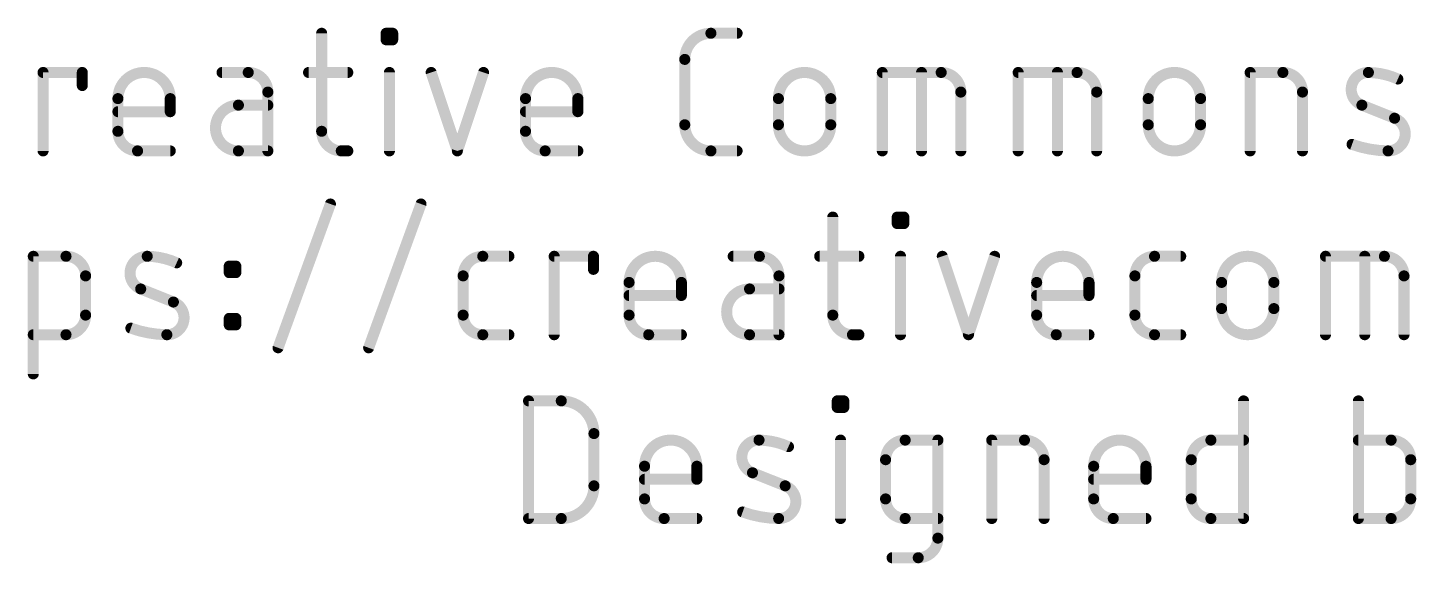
# Model space of a CAD drawing. Extents: x -25.4 to 61.2, y -12 to 25.5.
# Drawn here: x -0.49 to 18.68, y -11.97 to -4.57 of the extents above; entities that cross this region are included whole.
import ezdxf

# ---------------------------------------------------------------- set-up
doc = ezdxf.new("R2010")
doc.units = 0
doc.layers.add('51', color=53, linetype='CONTINUOUS')

msp = doc.modelspace()

# ---------------------------------------------------------------- linework, layer by layer
at = {"layer": '51', "const_width": 0.1524}
for points in [[(3.5697, -4.6482), (3.5697, -6.0029)], [(4.4601, -4.7385), (4.4601, -4.6482)], [(4.4601, -4.6482), (4.5504, -4.6482)], [(4.5504, -4.6482), (4.5504, -4.7385)], [(8.9441, -4.6482), (9.3053, -4.6482)], [(4.5504, -4.7385), (4.4601, -4.7385)], [(8.5828, -5.9126), (8.5828, -5.0094)], [(-0.2763, -6.2738), (-0.2763, -5.1901)], [(-0.2763, -5.1901), (0.2655, -5.1901)], [(0.2655, -5.1901), (0.2655, -5.3707)], [(2.5562, -5.1901), (2.195, -5.1901)], [(3.3891, -5.1901), (3.9309, -5.1901)], [(4.5053, -6.2738), (4.5053, -5.1901)], [(5.0819, -5.1901), (5.4431, -6.2738)], [(5.4431, -6.2738), (5.8044, -5.1901)], [(11.3101, -6.2738), (11.3101, -5.1901)], [(11.3101, -5.1901), (12.1229, -5.1901)], [(11.8519, -6.2738), (11.8519, -5.1901)], [(13.1858, -6.2738), (13.1858, -5.1901)], [(13.1858, -5.1901), (13.9986, -5.1901)], [(13.7277, -6.2738), (13.7277, -5.1901)], [(16.3885, -6.2738), (16.3885, -5.1901)], [(16.3885, -5.1901), (16.84, -5.1901)], [(0.7573, -6.0029), (0.7573, -5.5513)], [(1.4798, -5.5513), (1.4798, -5.7319)], [(2.8271, -6.2738), (2.8271, -5.461)], [(6.3845, -6.0029), (6.3845, -5.5513)], [(7.107, -5.5513), (7.107, -5.7319)], [(9.8755, -5.9126), (9.8755, -5.5513)], [(10.598, -5.5513), (10.598, -5.9126)], [(12.3938, -5.461), (12.3938, -6.2738)], [(14.2696, -5.461), (14.2696, -6.2738)], [(14.9817, -5.9126), (14.9817, -5.5513)], [(15.7042, -5.5513), (15.7042, -5.9126)], [(17.111, -5.461), (17.111, -6.2738)], [(1.4798, -5.7319), (0.7573, -5.7319)], [(2.8271, -5.6416), (2.4207, -5.6416)], [(7.107, -5.7319), (6.3845, -5.7319)], [(18.3823, -5.8222), (17.9308, -5.6416)], [(1.4798, -6.2738), (1.0282, -6.2738)], [(2.4207, -6.2738), (2.8271, -6.2738)], [(3.8406, -6.2738), (3.9309, -6.2738)], [(7.107, -6.2738), (6.6554, -6.2738)], [(9.3053, -6.2738), (8.9441, -6.2738)], [(2.9681, -8.9944), (3.6906, -7.0076)], [(4.2186, -8.9944), (4.9411, -7.0076)], [(10.6262, -7.1882), (10.6262, -8.5429)], [(11.5166, -7.2785), (11.5166, -7.1882)], [(11.5166, -7.1882), (11.6069, -7.1882)], [(11.6069, -7.2785), (11.5166, -7.2785)], [(11.6069, -7.1882), (11.6069, -7.2785)], [(-0.4113, -9.3557), (-0.4113, -7.7301)], [(-0.4113, -7.7301), (0.0402, -7.7301)], [(5.7939, -7.7301), (6.1551, -7.7301)], [(6.7802, -8.8138), (6.7802, -7.7301)], [(6.7802, -7.7301), (7.3221, -7.7301)], [(7.3221, -7.7301), (7.3221, -7.9107)], [(9.6127, -7.7301), (9.2515, -7.7301)], [(10.4456, -7.7301), (10.9874, -7.7301)], [(11.5618, -8.8138), (11.5618, -7.7301)], [(12.1384, -7.7301), (12.4997, -8.8138)], [(12.4997, -8.8138), (12.8609, -7.7301)], [(15.0684, -7.7301), (15.4297, -7.7301)], [(17.4287, -8.8138), (17.4287, -7.7301)], [(17.4287, -7.7301), (18.2415, -7.7301)], [(17.9706, -8.8138), (17.9706, -7.7301)], [(2.2942, -7.9558), (2.2942, -7.8655)], [(2.2942, -7.8655), (2.3845, -7.8655)], [(2.3845, -7.8655), (2.3845, -7.9558)], [(0.3112, -8.001), (0.3112, -8.5429)], [(2.3845, -7.9558), (2.2942, -7.9558)], [(5.523, -8.5429), (5.523, -8.001)], [(7.8138, -8.5429), (7.8138, -8.0913)], [(8.5363, -8.0913), (8.5363, -8.2719)], [(9.8837, -8.8138), (9.8837, -8.001)], [(13.441, -8.5429), (13.441, -8.0913)], [(14.1635, -8.0913), (14.1635, -8.2719)], [(14.7975, -8.5429), (14.7975, -8.001)], [(15.9941, -8.4526), (15.9941, -8.0913)], [(16.7166, -8.0913), (16.7166, -8.4526)], [(18.5125, -8.001), (18.5125, -8.8138)], [(1.5231, -8.3622), (1.0715, -8.1816)], [(8.5363, -8.2719), (7.8138, -8.2719)], [(9.8837, -8.1816), (9.4772, -8.1816)], [(14.1635, -8.2719), (13.441, -8.2719)], [(2.2942, -8.6783), (2.2942, -8.588)], [(2.2942, -8.588), (2.3845, -8.588)], [(2.3845, -8.6783), (2.2942, -8.6783)], [(2.3845, -8.588), (2.3845, -8.6783)], [(0.0402, -8.8138), (-0.4113, -8.8138)], [(6.1551, -8.8138), (5.7939, -8.8138)], [(8.5363, -8.8138), (8.0847, -8.8138)], [(9.4772, -8.8138), (9.8837, -8.8138)], [(10.8971, -8.8138), (10.9874, -8.8138)], [(14.1635, -8.8138), (13.7119, -8.8138)], [(15.4297, -8.8138), (15.0684, -8.8138)], [(6.4262, -11.3538), (6.4262, -9.7282)], [(6.4262, -9.7282), (6.8778, -9.7282)], [(10.6883, -9.8185), (10.6883, -9.7282)], [(10.6883, -9.7282), (10.7786, -9.7282)], [(10.7786, -9.8185), (10.6883, -9.8185)], [(10.7786, -9.7282), (10.7786, -9.8185)], [(16.2978, -9.7282), (16.2978, -11.3538)], [(17.8825, -9.7282), (17.8825, -11.3538)], [(7.3293, -10.1798), (7.3293, -10.9022)], [(10.7335, -11.3538), (10.7335, -10.2701)], [(11.6258, -10.2701), (12.0774, -10.2701)], [(12.0774, -10.2701), (12.0774, -11.6247)], [(12.8211, -11.3538), (12.8211, -10.2701)], [(12.8211, -10.2701), (13.2727, -10.2701)], [(15.8462, -10.2701), (16.2978, -10.2701)], [(18.3341, -10.2701), (17.8825, -10.2701)], [(11.3549, -11.0829), (11.3549, -10.541)], [(13.5436, -10.541), (13.5436, -11.3538)], [(15.5753, -11.0829), (15.5753, -10.541)], [(18.605, -11.0829), (18.605, -10.541)], [(8.0275, -11.0829), (8.0275, -10.6313)], [(8.75, -10.6313), (8.75, -10.8119)], [(9.9693, -10.9022), (9.5177, -10.7216)], [(14.2279, -11.0829), (14.2279, -10.6313)], [(14.9504, -10.6313), (14.9504, -10.8119)], [(8.75, -10.8119), (8.0275, -10.8119)], [(14.9504, -10.8119), (14.2279, -10.8119)], [(6.8778, -11.3538), (6.4262, -11.3538)], [(8.75, -11.3538), (8.2985, -11.3538)], [(12.0774, -11.3538), (11.6258, -11.3538)], [(14.9504, -11.3538), (14.4988, -11.3538)], [(16.2978, -11.3538), (15.8462, -11.3538)], [(17.8825, -11.3538), (18.3341, -11.3538)], [(11.8064, -11.8957), (11.4452, -11.8957)]]:
    msp.add_lwpolyline(points, dxfattribs=at)
at = {"layer": '51'}
for points, const_width in [([(3.6078, -4.6482, 1), (3.5316, -4.6482)], 0.0762), ([(4.4982, -4.6482, 1), (4.422, -4.6482)], 0.0762), ([(4.4601, -4.6101, 1), (4.4601, -4.6863)], 0.0762), ([(4.5885, -4.6482, 1), (4.5123, -4.6482)], 0.0762), ([(4.5504, -4.6863, 1), (4.5504, -4.6101)], 0.0762), ([(8.9441, -4.6482, 0.4142), (8.5828, -5.0094)], 0.1524), ([(8.9441, -4.6101, 1), (8.9441, -4.6863)], 0.0762), ([(8.9441, -4.6863, 1), (8.9441, -4.6101)], 0.0762), ([(9.3053, -4.6863, 1), (9.3053, -4.6101)], 0.0762), ([(4.4601, -4.7004, 1), (4.4601, -4.7766)], 0.0762), ([(4.422, -4.7385, 1), (4.4982, -4.7385)], 0.0762), ([(4.5123, -4.7385, 1), (4.5885, -4.7385)], 0.0762), ([(4.5504, -4.7766, 1), (4.5504, -4.7004)], 0.0762), ([(8.6209, -5.0094, 1), (8.5447, -5.0094)], 0.0762), ([(8.5447, -5.0094, 1), (8.6209, -5.0094)], 0.0762), ([(-0.2382, -5.1901, 1), (-0.3144, -5.1901)], 0.0762), ([(-0.2763, -5.152, 1), (-0.2763, -5.2282)], 0.0762), ([(0.3036, -5.1901, 1), (0.2274, -5.1901)], 0.0762), ([(0.2655, -5.2282, 1), (0.2655, -5.152)], 0.0762), ([(1.4798, -5.5513, 1), (0.7573, -5.5513)], 0.1524), ([(2.195, -5.152, 1), (2.195, -5.2282)], 0.0762), ([(2.8271, -5.461, 0.4142), (2.5562, -5.1901)], 0.1524), ([(2.5562, -5.152, 1), (2.5562, -5.2282)], 0.0762), ([(2.5562, -5.2282, 1), (2.5562, -5.152)], 0.0762), ([(3.3891, -5.152, 1), (3.3891, -5.2282)], 0.0762), ([(3.9309, -5.2282, 1), (3.9309, -5.152)], 0.0762), ([(4.5434, -5.1901, 1), (4.4672, -5.1901)], 0.0762), ([(5.118, -5.178, 1), (5.0458, -5.2021)], 0.0762), ([(5.8405, -5.2021, 1), (5.7682, -5.178)], 0.0762), ([(7.107, -5.5513, 1), (6.3845, -5.5513)], 0.1524), ([(10.598, -5.5513, 1), (9.8755, -5.5513)], 0.1524), ([(11.3482, -5.1901, 1), (11.272, -5.1901)], 0.0762), ([(11.3101, -5.152, 1), (11.3101, -5.2282)], 0.0762), ([(11.89, -5.1901, 1), (11.8138, -5.1901)], 0.0762), ([(12.3938, -5.461, 0.4142), (12.1229, -5.1901)], 0.1524), ([(12.1229, -5.152, 1), (12.1229, -5.2282)], 0.0762), ([(12.1229, -5.2282, 1), (12.1229, -5.152)], 0.0762), ([(13.2239, -5.1901, 1), (13.1477, -5.1901)], 0.0762), ([(13.1858, -5.152, 1), (13.1858, -5.2282)], 0.0762), ([(13.7658, -5.1901, 1), (13.6896, -5.1901)], 0.0762), ([(14.2696, -5.461, 0.4142), (13.9986, -5.1901)], 0.1524), ([(13.9986, -5.152, 1), (13.9986, -5.2282)], 0.0762), ([(13.9986, -5.2282, 1), (13.9986, -5.152)], 0.0762), ([(15.7042, -5.5513, 1), (14.9817, -5.5513)], 0.1524), ([(16.4266, -5.1901, 1), (16.3504, -5.1901)], 0.0762), ([(16.3885, -5.152, 1), (16.3885, -5.2282)], 0.0762), ([(17.111, -5.461, 0.4142), (16.84, -5.1901)], 0.1524), ([(16.84, -5.152, 1), (16.84, -5.2282)], 0.0762), ([(16.84, -5.2282, 1), (16.84, -5.152)], 0.0762), ([(18.0211, -5.1901, 0.8318), (17.9308, -5.6416)], 0.1524), ([(18.0216, -5.152, 1), (18.0205, -5.2282)], 0.0762), ([(18.4275, -5.2804, 0.1026), (18.0211, -5.1901)], 0.1524), ([(18.0205, -5.2282, 1), (18.0216, -5.152)], 0.0762), ([(0.2274, -5.3707, 1), (0.3036, -5.3707)], 0.0762), ([(18.4118, -5.3151, 1), (18.4431, -5.2456)], 0.0762), ([(0.7954, -5.5513, 1), (0.7192, -5.5513)], 0.0762), ([(0.7192, -5.5513, 1), (0.7954, -5.5513)], 0.0762), ([(1.5179, -5.5513, 1), (1.4417, -5.5513)], 0.0762), ([(1.4417, -5.5513, 1), (1.5179, -5.5513)], 0.0762), ([(2.8652, -5.461, 1), (2.789, -5.461)], 0.0762), ([(2.789, -5.461, 1), (2.8652, -5.461)], 0.0762), ([(6.4226, -5.5513, 1), (6.3464, -5.5513)], 0.0762), ([(6.3464, -5.5513, 1), (6.4226, -5.5513)], 0.0762), ([(7.1451, -5.5513, 1), (7.0689, -5.5513)], 0.0762), ([(7.0689, -5.5513, 1), (7.1451, -5.5513)], 0.0762), ([(9.9136, -5.5513, 1), (9.8374, -5.5513)], 0.0762), ([(9.8374, -5.5513, 1), (9.9136, -5.5513)], 0.0762), ([(10.6361, -5.5513, 1), (10.5599, -5.5513)], 0.0762), ([(10.5599, -5.5513, 1), (10.6361, -5.5513)], 0.0762), ([(12.4319, -5.461, 1), (12.3557, -5.461)], 0.0762), ([(12.3557, -5.461, 1), (12.4319, -5.461)], 0.0762), ([(14.3077, -5.461, 1), (14.2315, -5.461)], 0.0762), ([(14.2315, -5.461, 1), (14.3077, -5.461)], 0.0762), ([(15.0198, -5.5513, 1), (14.9436, -5.5513)], 0.0762), ([(14.9436, -5.5513, 1), (15.0198, -5.5513)], 0.0762), ([(15.7423, -5.5513, 1), (15.6661, -5.5513)], 0.0762), ([(15.6661, -5.5513, 1), (15.7423, -5.5513)], 0.0762), ([(17.1491, -5.461, 1), (17.0729, -5.461)], 0.0762), ([(17.0729, -5.461, 1), (17.1491, -5.461)], 0.0762), ([(0.7573, -5.6938, 1), (0.7573, -5.77)], 0.0762), ([(1.4417, -5.7319, 1), (1.5179, -5.7319)], 0.0762), ([(1.4798, -5.77, 1), (1.4798, -5.6938)], 0.0762), ([(2.4207, -5.6416, 1), (2.4207, -6.2738)], 0.1524), ([(2.4207, -5.6035, 1), (2.4207, -5.6797)], 0.0762), ([(2.4207, -5.6797, 1), (2.4207, -5.6035)], 0.0762), ([(2.8271, -5.6797, 1), (2.8271, -5.6035)], 0.0762), ([(6.3845, -5.6938, 1), (6.3845, -5.77)], 0.0762), ([(7.0689, -5.7319, 1), (7.1451, -5.7319)], 0.0762), ([(7.107, -5.77, 1), (7.107, -5.6938)], 0.0762), ([(17.9449, -5.6063, 1), (17.9166, -5.677)], 0.0762), ([(17.9166, -5.677, 1), (17.9449, -5.6062)], 0.0762), ([(18.292, -6.2738, 0.8318), (18.3823, -5.8222)], 0.1524), ([(18.3965, -5.7869, 1), (18.3682, -5.8576)], 0.0762), ([(18.3682, -5.8576, 1), (18.3965, -5.7869)], 0.0762), ([(0.7573, -6.0029, 0.4142), (1.0282, -6.2738)], 0.1524), ([(0.7954, -6.0029, 1), (0.7192, -6.0029)], 0.0762), ([(3.5697, -6.0029, 0.4142), (3.8406, -6.2738)], 0.1524), ([(3.6078, -6.0029, 1), (3.5316, -6.0029)], 0.0762), ([(6.3845, -6.0029, 0.4142), (6.6554, -6.2738)], 0.1524), ([(6.4226, -6.0029, 1), (6.3464, -6.0029)], 0.0762), ([(8.5828, -5.9126, 0.4142), (8.9441, -6.2738)], 0.1524), ([(8.6209, -5.9126, 1), (8.5447, -5.9126)], 0.0762), ([(8.5447, -5.9126, 1), (8.6209, -5.9126)], 0.0762), ([(9.8755, -5.9126, 1), (10.598, -5.9126)], 0.1524), ([(9.9136, -5.9126, 1), (9.8374, -5.9126)], 0.0762), ([(9.8374, -5.9126, 1), (9.9136, -5.9126)], 0.0762), ([(10.6361, -5.9126, 1), (10.5599, -5.9126)], 0.0762), ([(10.5599, -5.9126, 1), (10.6361, -5.9126)], 0.0762), ([(14.9817, -5.9126, 1), (15.7042, -5.9126)], 0.1524), ([(15.0198, -5.9126, 1), (14.9436, -5.9126)], 0.0762), ([(14.9436, -5.9126, 1), (15.0198, -5.9126)], 0.0762), ([(15.7423, -5.9126, 1), (15.6661, -5.9126)], 0.0762), ([(15.6661, -5.9126, 1), (15.7423, -5.9126)], 0.0762), ([(0.7192, -6.0029, 1), (0.7954, -6.0029)], 0.0762), ([(3.5316, -6.0029, 1), (3.6078, -6.0029)], 0.0762), ([(6.3464, -6.0029, 1), (6.4226, -6.0029)], 0.0762), ([(17.8082, -6.1476, 1), (17.7824, -6.2193)], 0.0762), ([(17.7953, -6.1835, 0.083), (18.292, -6.2738)], 0.1524), ([(-0.3144, -6.2738, 1), (-0.2382, -6.2738)], 0.0762), ([(1.0282, -6.2357, 1), (1.0282, -6.3119)], 0.0762), ([(1.0282, -6.3119, 1), (1.0282, -6.2357)], 0.0762), ([(1.4798, -6.3119, 1), (1.4798, -6.2357)], 0.0762), ([(2.4207, -6.2357, 1), (2.4207, -6.3119)], 0.0762), ([(2.4207, -6.3119, 1), (2.4207, -6.2357)], 0.0762), ([(2.789, -6.2738, 1), (2.8652, -6.2738)], 0.0762), ([(2.8271, -6.3119, 1), (2.8271, -6.2357)], 0.0762), ([(3.8406, -6.2357, 1), (3.8406, -6.3119)], 0.0762), ([(3.8406, -6.3119, 1), (3.8406, -6.2357)], 0.0762), ([(3.9309, -6.3119, 1), (3.9309, -6.2357)], 0.0762), ([(4.4672, -6.2738, 1), (4.5434, -6.2738)], 0.0762), ([(5.407, -6.2618, 1), (5.4793, -6.2858)], 0.0762), ([(5.407, -6.2858, 1), (5.4793, -6.2618)], 0.0762), ([(6.6554, -6.2357, 1), (6.6554, -6.3119)], 0.0762), ([(6.6554, -6.3119, 1), (6.6554, -6.2357)], 0.0762), ([(7.107, -6.3119, 1), (7.107, -6.2357)], 0.0762), ([(8.9441, -6.2357, 1), (8.9441, -6.3119)], 0.0762), ([(8.9441, -6.3119, 1), (8.9441, -6.2357)], 0.0762), ([(9.3053, -6.3119, 1), (9.3053, -6.2357)], 0.0762), ([(11.272, -6.2738, 1), (11.3482, -6.2738)], 0.0762), ([(11.8138, -6.2738, 1), (11.89, -6.2738)], 0.0762), ([(12.3557, -6.2738, 1), (12.4319, -6.2738)], 0.0762), ([(13.1477, -6.2738, 1), (13.2239, -6.2738)], 0.0762), ([(13.6896, -6.2738, 1), (13.7658, -6.2738)], 0.0762), ([(14.2315, -6.2738, 1), (14.3077, -6.2738)], 0.0762), ([(16.3504, -6.2738, 1), (16.4266, -6.2738)], 0.0762), ([(17.0729, -6.2738, 1), (17.1491, -6.2738)], 0.0762), ([(18.2925, -6.2357, 1), (18.2915, -6.3119)], 0.0762), ([(18.2915, -6.3119, 1), (18.2925, -6.2357)], 0.0762), ([(3.7264, -7.0206, 1), (3.6548, -6.9946)], 0.0762), ([(4.9769, -7.0206, 1), (4.9053, -6.9946)], 0.0762), ([(10.6643, -7.1882, 1), (10.5881, -7.1882)], 0.0762), ([(11.5547, -7.1882, 1), (11.4785, -7.1882)], 0.0762), ([(11.5166, -7.1501, 1), (11.5166, -7.2263)], 0.0762), ([(11.5166, -7.2404, 1), (11.5166, -7.3166)], 0.0762), ([(11.4785, -7.2785, 1), (11.5547, -7.2785)], 0.0762), ([(11.645, -7.1882, 1), (11.5688, -7.1882)], 0.0762), ([(11.5688, -7.2785, 1), (11.645, -7.2785)], 0.0762), ([(11.6069, -7.2263, 1), (11.6069, -7.1501)], 0.0762), ([(11.6069, -7.3166, 1), (11.6069, -7.2404)], 0.0762), ([(-0.3732, -7.7301, 1), (-0.4494, -7.7301)], 0.0762), ([(-0.4113, -7.692, 1), (-0.4113, -7.7682)], 0.0762), ([(0.3112, -8.001, 0.4142), (0.0402, -7.7301)], 0.1524), ([(0.0402, -7.692, 1), (0.0402, -7.7682)], 0.0762), ([(0.0402, -7.7682, 1), (0.0402, -7.692)], 0.0762), ([(1.1618, -7.7301, 0.8318), (1.0715, -8.1816)], 0.1524), ([(1.5682, -7.8204, 0.1026), (1.1618, -7.7301)], 0.1524), ([(1.1624, -7.692, 1), (1.1613, -7.7682)], 0.0762), ([(1.1613, -7.7682, 1), (1.1624, -7.692)], 0.0762), ([(5.7939, -7.7301, 0.4142), (5.523, -8.001)], 0.1524), ([(5.7939, -7.692, 1), (5.7939, -7.7682)], 0.0762), ([(5.7939, -7.7682, 1), (5.7939, -7.692)], 0.0762), ([(6.1551, -7.7682, 1), (6.1551, -7.692)], 0.0762), ([(6.8183, -7.7301, 1), (6.7421, -7.7301)], 0.0762), ([(6.7802, -7.692, 1), (6.7802, -7.7682)], 0.0762), ([(7.3602, -7.7301, 1), (7.284, -7.7301)], 0.0762), ([(7.3221, -7.7682, 1), (7.3221, -7.692)], 0.0762), ([(8.5363, -8.0913, 1), (7.8138, -8.0913)], 0.1524), ([(9.2515, -7.692, 1), (9.2515, -7.7682)], 0.0762), ([(9.8837, -8.001, 0.4142), (9.6127, -7.7301)], 0.1524), ([(9.6127, -7.692, 1), (9.6127, -7.7682)], 0.0762), ([(9.6127, -7.7682, 1), (9.6127, -7.692)], 0.0762), ([(10.4456, -7.692, 1), (10.4456, -7.7682)], 0.0762), ([(10.9874, -7.7682, 1), (10.9874, -7.692)], 0.0762), ([(11.5999, -7.7301, 1), (11.5237, -7.7301)], 0.0762), ([(12.1746, -7.718, 1), (12.1023, -7.7421)], 0.0762), ([(12.897, -7.7421, 1), (12.8248, -7.718)], 0.0762), ([(14.1635, -8.0913, 1), (13.441, -8.0913)], 0.1524), ([(15.0684, -7.7301, 0.4142), (14.7975, -8.001)], 0.1524), ([(15.0684, -7.692, 1), (15.0684, -7.7682)], 0.0762), ([(15.0684, -7.7682, 1), (15.0684, -7.692)], 0.0762), ([(15.4297, -7.7682, 1), (15.4297, -7.692)], 0.0762), ([(16.7166, -8.0913, 1), (15.9941, -8.0913)], 0.1524), ([(17.4668, -7.7301, 1), (17.3906, -7.7301)], 0.0762), ([(17.4287, -7.692, 1), (17.4287, -7.7682)], 0.0762), ([(18.0087, -7.7301, 1), (17.9325, -7.7301)], 0.0762), ([(18.5125, -8.001, 0.4142), (18.2415, -7.7301)], 0.1524), ([(18.2415, -7.692, 1), (18.2415, -7.7682)], 0.0762), ([(18.2415, -7.7682, 1), (18.2415, -7.692)], 0.0762), ([(1.5526, -7.8551, 1), (1.5839, -7.7856)], 0.0762), ([(2.3323, -7.8655, 1), (2.2561, -7.8655)], 0.0762), ([(2.2942, -7.8274, 1), (2.2942, -7.9036)], 0.0762), ([(2.4226, -7.8655, 1), (2.3464, -7.8655)], 0.0762), ([(2.3845, -7.9036, 1), (2.3845, -7.8274)], 0.0762), ([(0.3493, -8.001, 1), (0.2731, -8.001)], 0.0762), ([(0.2731, -8.001, 1), (0.3493, -8.001)], 0.0762), ([(2.2942, -7.9177, 1), (2.2942, -7.9939)], 0.0762), ([(2.2561, -7.9558, 1), (2.3323, -7.9558)], 0.0762), ([(2.3464, -7.9558, 1), (2.4226, -7.9558)], 0.0762), ([(2.3845, -7.9939, 1), (2.3845, -7.9177)], 0.0762), ([(5.5611, -8.001, 1), (5.4849, -8.001)], 0.0762), ([(5.4849, -8.001, 1), (5.5611, -8.001)], 0.0762), ([(7.284, -7.9107, 1), (7.3602, -7.9107)], 0.0762), ([(7.8519, -8.0913, 1), (7.7757, -8.0913)], 0.0762), ([(8.5744, -8.0913, 1), (8.4982, -8.0913)], 0.0762), ([(9.9218, -8.001, 1), (9.8456, -8.001)], 0.0762), ([(9.8456, -8.001, 1), (9.9218, -8.001)], 0.0762), ([(13.4791, -8.0913, 1), (13.4029, -8.0913)], 0.0762), ([(14.2016, -8.0913, 1), (14.1254, -8.0913)], 0.0762), ([(14.8356, -8.001, 1), (14.7594, -8.001)], 0.0762), ([(14.7594, -8.001, 1), (14.8356, -8.001)], 0.0762), ([(16.0322, -8.0913, 1), (15.956, -8.0913)], 0.0762), ([(16.7547, -8.0913, 1), (16.6785, -8.0913)], 0.0762), ([(18.5506, -8.001, 1), (18.4744, -8.001)], 0.0762), ([(18.4744, -8.001, 1), (18.5506, -8.001)], 0.0762), ([(1.0857, -8.1463, 1), (1.0574, -8.217)], 0.0762), ([(1.0574, -8.217, 1), (1.0857, -8.1462)], 0.0762), ([(7.7757, -8.0913, 1), (7.8519, -8.0913)], 0.0762), ([(7.8138, -8.2338, 1), (7.8138, -8.31)], 0.0762), ([(8.4982, -8.0913, 1), (8.5744, -8.0913)], 0.0762), ([(8.4982, -8.2719, 1), (8.5744, -8.2719)], 0.0762), ([(8.5363, -8.31, 1), (8.5363, -8.2338)], 0.0762), ([(9.4772, -8.1816, 1), (9.4772, -8.8138)], 0.1524), ([(9.4772, -8.1435, 1), (9.4772, -8.2197)], 0.0762), ([(9.4772, -8.2197, 1), (9.4772, -8.1435)], 0.0762), ([(9.8837, -8.2197, 1), (9.8837, -8.1435)], 0.0762), ([(13.4029, -8.0913, 1), (13.4791, -8.0913)], 0.0762), ([(13.441, -8.2338, 1), (13.441, -8.31)], 0.0762), ([(14.1254, -8.0913, 1), (14.2016, -8.0913)], 0.0762), ([(14.1254, -8.2719, 1), (14.2016, -8.2719)], 0.0762), ([(14.1635, -8.31, 1), (14.1635, -8.2338)], 0.0762), ([(15.956, -8.0913, 1), (16.0322, -8.0913)], 0.0762), ([(16.6785, -8.0913, 1), (16.7547, -8.0913)], 0.0762), ([(1.4328, -8.8138, 0.8318), (1.5231, -8.3622)], 0.1524), ([(1.5372, -8.3269, 1), (1.5089, -8.3976)], 0.0762), ([(1.5089, -8.3976, 1), (1.5372, -8.3269)], 0.0762), ([(15.9941, -8.4526, 1), (16.7166, -8.4526)], 0.1524), ([(16.0322, -8.4526, 1), (15.956, -8.4526)], 0.0762), ([(15.956, -8.4526, 1), (16.0322, -8.4526)], 0.0762), ([(16.7547, -8.4526, 1), (16.6785, -8.4526)], 0.0762), ([(16.6785, -8.4526, 1), (16.7547, -8.4526)], 0.0762), ([(0.0402, -8.8138, 0.4142), (0.3112, -8.5429)], 0.1524), ([(0.3493, -8.5429, 1), (0.2731, -8.5429)], 0.0762), ([(0.2731, -8.5429, 1), (0.3493, -8.5429)], 0.0762), ([(2.3323, -8.588, 1), (2.2561, -8.588)], 0.0762), ([(2.2942, -8.5499, 1), (2.2942, -8.6261)], 0.0762), ([(2.2942, -8.6402, 1), (2.2942, -8.7164)], 0.0762), ([(2.4226, -8.588, 1), (2.3464, -8.588)], 0.0762), ([(2.3845, -8.6261, 1), (2.3845, -8.5499)], 0.0762), ([(2.3845, -8.7164, 1), (2.3845, -8.6402)], 0.0762), ([(5.523, -8.5429, 0.4142), (5.7939, -8.8138)], 0.1524), ([(5.5611, -8.5429, 1), (5.4849, -8.5429)], 0.0762), ([(5.4849, -8.5429, 1), (5.5611, -8.5429)], 0.0762), ([(7.8138, -8.5429, 0.4142), (8.0847, -8.8138)], 0.1524), ([(7.8519, -8.5429, 1), (7.7757, -8.5429)], 0.0762), ([(7.7757, -8.5429, 1), (7.8519, -8.5429)], 0.0762), ([(10.6262, -8.5429, 0.4142), (10.8971, -8.8138)], 0.1524), ([(10.6643, -8.5429, 1), (10.5881, -8.5429)], 0.0762), ([(10.5881, -8.5429, 1), (10.6643, -8.5429)], 0.0762), ([(13.441, -8.5429, 0.4142), (13.7119, -8.8138)], 0.1524), ([(13.4791, -8.5429, 1), (13.4029, -8.5429)], 0.0762), ([(13.4029, -8.5429, 1), (13.4791, -8.5429)], 0.0762), ([(14.7975, -8.5429, 0.4142), (15.0684, -8.8138)], 0.1524), ([(14.8356, -8.5429, 1), (14.7594, -8.5429)], 0.0762), ([(14.7594, -8.5429, 1), (14.8356, -8.5429)], 0.0762), ([(-0.4113, -8.7757, 1), (-0.4113, -8.8519)], 0.0762), ([(0.0402, -8.7757, 1), (0.0402, -8.8519)], 0.0762), ([(0.0402, -8.8519, 1), (0.0402, -8.7757)], 0.0762), ([(0.949, -8.6876, 1), (0.9232, -8.7593)], 0.0762), ([(0.9361, -8.7235, 0.083), (1.4328, -8.8138)], 0.1524), ([(1.4333, -8.7757, 1), (1.4322, -8.8519)], 0.0762), ([(1.4322, -8.8519, 1), (1.4333, -8.7757)], 0.0762), ([(2.2561, -8.6783, 1), (2.3323, -8.6783)], 0.0762), ([(2.3464, -8.6783, 1), (2.4226, -8.6783)], 0.0762), ([(5.7939, -8.7757, 1), (5.7939, -8.8519)], 0.0762), ([(5.7939, -8.8519, 1), (5.7939, -8.7757)], 0.0762), ([(6.1551, -8.8519, 1), (6.1551, -8.7757)], 0.0762), ([(6.7421, -8.8138, 1), (6.8183, -8.8138)], 0.0762), ([(8.0847, -8.7757, 1), (8.0847, -8.8519)], 0.0762), ([(8.0847, -8.8519, 1), (8.0847, -8.7757)], 0.0762), ([(8.5363, -8.8519, 1), (8.5363, -8.7757)], 0.0762), ([(9.4772, -8.7757, 1), (9.4772, -8.8519)], 0.0762), ([(9.4772, -8.8519, 1), (9.4772, -8.7757)], 0.0762), ([(9.8456, -8.8138, 1), (9.9218, -8.8138)], 0.0762), ([(9.8837, -8.8519, 1), (9.8837, -8.7757)], 0.0762), ([(10.8971, -8.7757, 1), (10.8971, -8.8519)], 0.0762), ([(10.8971, -8.8519, 1), (10.8971, -8.7757)], 0.0762), ([(10.9874, -8.8519, 1), (10.9874, -8.7757)], 0.0762), ([(11.5237, -8.8138, 1), (11.5999, -8.8138)], 0.0762), ([(12.4635, -8.8018, 1), (12.5358, -8.8258)], 0.0762), ([(12.4635, -8.8258, 1), (12.5358, -8.8018)], 0.0762), ([(13.7119, -8.7757, 1), (13.7119, -8.8519)], 0.0762), ([(13.7119, -8.8519, 1), (13.7119, -8.7757)], 0.0762), ([(14.1635, -8.8519, 1), (14.1635, -8.7757)], 0.0762), ([(15.0684, -8.7757, 1), (15.0684, -8.8519)], 0.0762), ([(15.0684, -8.8519, 1), (15.0684, -8.7757)], 0.0762), ([(15.4297, -8.8519, 1), (15.4297, -8.7757)], 0.0762), ([(17.3906, -8.8138, 1), (17.4668, -8.8138)], 0.0762), ([(17.9325, -8.8138, 1), (18.0087, -8.8138)], 0.0762), ([(18.4744, -8.8138, 1), (18.5506, -8.8138)], 0.0762), ([(2.9323, -8.9814, 1), (3.0039, -9.0074)], 0.0762), ([(4.1828, -8.9814, 1), (4.2544, -9.0074)], 0.0762), ([(-0.4494, -9.3557, 1), (-0.3732, -9.3557)], 0.0762), ([(6.4643, -9.7282, 1), (6.3881, -9.7282)], 0.0762), ([(6.4262, -9.6901, 1), (6.4262, -9.7663)], 0.0762), ([(7.3293, -10.1798, 0.4142), (6.8778, -9.7282)], 0.1524), ([(6.8778, -9.6901, 1), (6.8778, -9.7663)], 0.0762), ([(6.8778, -9.7663, 1), (6.8778, -9.6901)], 0.0762), ([(10.7264, -9.7282, 1), (10.6502, -9.7282)], 0.0762), ([(10.6883, -9.6901, 1), (10.6883, -9.7663)], 0.0762), ([(10.6883, -9.7804, 1), (10.6883, -9.8566)], 0.0762), ([(10.8167, -9.7282, 1), (10.7405, -9.7282)], 0.0762), ([(10.7786, -9.7663, 1), (10.7786, -9.6901)], 0.0762), ([(10.7786, -9.8566, 1), (10.7786, -9.7804)], 0.0762), ([(16.3359, -9.7282, 1), (16.2597, -9.7282)], 0.0762), ([(17.9206, -9.7282, 1), (17.8444, -9.7282)], 0.0762), ([(10.6502, -9.8185, 1), (10.7264, -9.8185)], 0.0762), ([(10.7405, -9.8185, 1), (10.8167, -9.8185)], 0.0762), ([(7.3674, -10.1798, 1), (7.2912, -10.1798)], 0.0762), ([(7.2912, -10.1798, 1), (7.3674, -10.1798)], 0.0762), ([(8.75, -10.6313, 1), (8.0275, -10.6313)], 0.1524), ([(9.608, -10.2701, 0.8318), (9.5177, -10.7216)], 0.1524), ([(10.0144, -10.3604, 0.1026), (9.608, -10.2701)], 0.1524), ([(9.6086, -10.232, 1), (9.6075, -10.3082)], 0.0762), ([(9.6075, -10.3082, 1), (9.6086, -10.232)], 0.0762), ([(9.9988, -10.3951, 1), (10.0301, -10.3256)], 0.0762), ([(10.7716, -10.2701, 1), (10.6954, -10.2701)], 0.0762), ([(11.6258, -10.2701, 0.4142), (11.3549, -10.541)], 0.1524), ([(11.6258, -10.232, 1), (11.6258, -10.3082)], 0.0762), ([(11.6258, -10.3082, 1), (11.6258, -10.232)], 0.0762), ([(12.1155, -10.2701, 1), (12.0393, -10.2701)], 0.0762), ([(12.0774, -10.3082, 1), (12.0774, -10.232)], 0.0762), ([(12.8592, -10.2701, 1), (12.783, -10.2701)], 0.0762), ([(12.8211, -10.232, 1), (12.8211, -10.3082)], 0.0762), ([(13.5436, -10.541, 0.4142), (13.2727, -10.2701)], 0.1524), ([(13.2727, -10.232, 1), (13.2727, -10.3082)], 0.0762), ([(13.2727, -10.3082, 1), (13.2727, -10.232)], 0.0762), ([(14.9504, -10.6313, 1), (14.2279, -10.6313)], 0.1524), ([(15.8462, -10.2701, 0.4142), (15.5753, -10.541)], 0.1524), ([(15.8462, -10.232, 1), (15.8462, -10.3082)], 0.0762), ([(15.8462, -10.3082, 1), (15.8462, -10.232)], 0.0762), ([(16.2978, -10.3082, 1), (16.2978, -10.232)], 0.0762), ([(17.8825, -10.232, 1), (17.8825, -10.3082)], 0.0762), ([(18.605, -10.541, 0.4142), (18.3341, -10.2701)], 0.1524), ([(18.3341, -10.232, 1), (18.3341, -10.3082)], 0.0762), ([(18.3341, -10.3082, 1), (18.3341, -10.232)], 0.0762), ([(11.393, -10.541, 1), (11.3168, -10.541)], 0.0762), ([(11.3168, -10.541, 1), (11.393, -10.541)], 0.0762), ([(13.5817, -10.541, 1), (13.5055, -10.541)], 0.0762), ([(13.5055, -10.541, 1), (13.5817, -10.541)], 0.0762), ([(15.6134, -10.541, 1), (15.5372, -10.541)], 0.0762), ([(15.5372, -10.541, 1), (15.6134, -10.541)], 0.0762), ([(18.6431, -10.541, 1), (18.5669, -10.541)], 0.0762), ([(18.5669, -10.541, 1), (18.6431, -10.541)], 0.0762), ([(8.0656, -10.6313, 1), (7.9894, -10.6313)], 0.0762), ([(7.9894, -10.6313, 1), (8.0656, -10.6313)], 0.0762), ([(8.7881, -10.6313, 1), (8.7119, -10.6313)], 0.0762), ([(8.7119, -10.6313, 1), (8.7881, -10.6313)], 0.0762), ([(9.5319, -10.6863, 1), (9.5036, -10.757)], 0.0762), ([(9.5036, -10.757, 1), (9.5319, -10.6862)], 0.0762), ([(14.266, -10.6313, 1), (14.1898, -10.6313)], 0.0762), ([(14.1898, -10.6313, 1), (14.266, -10.6313)], 0.0762), ([(14.9885, -10.6313, 1), (14.9123, -10.6313)], 0.0762), ([(14.9123, -10.6313, 1), (14.9885, -10.6313)], 0.0762), ([(6.8778, -11.3538, 0.4142), (7.3293, -10.9022)], 0.1524), ([(7.3674, -10.9022, 1), (7.2912, -10.9022)], 0.0762), ([(7.2912, -10.9022, 1), (7.3674, -10.9022)], 0.0762), ([(8.0275, -10.7738, 1), (8.0275, -10.85)], 0.0762), ([(8.7119, -10.8119, 1), (8.7881, -10.8119)], 0.0762), ([(8.75, -10.85, 1), (8.75, -10.7738)], 0.0762), ([(9.8789, -11.3538, 0.8318), (9.9693, -10.9022)], 0.1524), ([(9.9834, -10.8669, 1), (9.9551, -10.9376)], 0.0762), ([(9.9551, -10.9376, 1), (9.9834, -10.8669)], 0.0762), ([(14.2279, -10.7738, 1), (14.2279, -10.85)], 0.0762), ([(14.9123, -10.8119, 1), (14.9885, -10.8119)], 0.0762), ([(14.9504, -10.85, 1), (14.9504, -10.7738)], 0.0762), ([(8.0275, -11.0829, 0.4142), (8.2985, -11.3538)], 0.1524), ([(8.0656, -11.0829, 1), (7.9894, -11.0829)], 0.0762), ([(7.9894, -11.0829, 1), (8.0656, -11.0829)], 0.0762), ([(11.3549, -11.0829, 0.4142), (11.6258, -11.3538)], 0.1524), ([(11.393, -11.0829, 1), (11.3168, -11.0829)], 0.0762), ([(11.3168, -11.0829, 1), (11.393, -11.0829)], 0.0762), ([(14.2279, -11.0829, 0.4142), (14.4988, -11.3538)], 0.1524), ([(14.266, -11.0829, 1), (14.1898, -11.0829)], 0.0762), ([(14.1898, -11.0829, 1), (14.266, -11.0829)], 0.0762), ([(15.5753, -11.0829, 0.4142), (15.8462, -11.3538)], 0.1524), ([(15.6134, -11.0829, 1), (15.5372, -11.0829)], 0.0762), ([(15.5372, -11.0829, 1), (15.6134, -11.0829)], 0.0762), ([(18.3341, -11.3538, 0.4142), (18.605, -11.0829)], 0.1524), ([(18.6431, -11.0829, 1), (18.5669, -11.0829)], 0.0762), ([(18.5669, -11.0829, 1), (18.6431, -11.0829)], 0.0762), ([(6.4262, -11.3157, 1), (6.4262, -11.3919)], 0.0762), ([(6.8778, -11.3157, 1), (6.8778, -11.3919)], 0.0762), ([(6.8778, -11.3919, 1), (6.8778, -11.3157)], 0.0762), ([(8.2985, -11.3157, 1), (8.2985, -11.3919)], 0.0762), ([(8.2985, -11.3919, 1), (8.2985, -11.3157)], 0.0762), ([(8.75, -11.3919, 1), (8.75, -11.3157)], 0.0762), ([(9.3951, -11.2276, 1), (9.3693, -11.2993)], 0.0762), ([(9.3822, -11.2635, 0.083), (9.8789, -11.3538)], 0.1524), ([(9.8795, -11.3157, 1), (9.8784, -11.3919)], 0.0762), ([(9.8784, -11.3919, 1), (9.8795, -11.3157)], 0.0762), ([(11.6258, -11.3157, 1), (11.6258, -11.3919)], 0.0762), ([(11.6258, -11.3919, 1), (11.6258, -11.3157)], 0.0762), ([(12.0774, -11.3919, 1), (12.0774, -11.3157)], 0.0762), ([(14.4988, -11.3157, 1), (14.4988, -11.3919)], 0.0762), ([(14.4988, -11.3919, 1), (14.4988, -11.3157)], 0.0762), ([(14.9504, -11.3919, 1), (14.9504, -11.3157)], 0.0762), ([(15.8462, -11.3157, 1), (15.8462, -11.3919)], 0.0762), ([(15.8462, -11.3919, 1), (15.8462, -11.3157)], 0.0762), ([(16.2978, -11.3919, 1), (16.2978, -11.3157)], 0.0762), ([(17.8825, -11.3157, 1), (17.8825, -11.3919)], 0.0762), ([(18.3341, -11.3157, 1), (18.3341, -11.3919)], 0.0762), ([(18.3341, -11.3919, 1), (18.3341, -11.3157)], 0.0762), ([(6.3881, -11.3538, 1), (6.4643, -11.3538)], 0.0762), ([(10.6954, -11.3538, 1), (10.7716, -11.3538)], 0.0762), ([(12.783, -11.3538, 1), (12.8592, -11.3538)], 0.0762), ([(13.5055, -11.3538, 1), (13.5817, -11.3538)], 0.0762), ([(16.2597, -11.3538, 1), (16.3359, -11.3538)], 0.0762), ([(17.8444, -11.3538, 1), (17.9206, -11.3538)], 0.0762), ([(11.8064, -11.8957, 0.4142), (12.0774, -11.6247)], 0.1524), ([(12.1155, -11.6247, 1), (12.0393, -11.6247)], 0.0762), ([(12.0393, -11.6247, 1), (12.1155, -11.6247)], 0.0762), ([(11.4452, -11.8576, 1), (11.4452, -11.9338)], 0.0762), ([(11.8064, -11.8576, 1), (11.8064, -11.9338)], 0.0762), ([(11.8064, -11.9338, 1), (11.8064, -11.8576)], 0.0762)]:
    msp.add_lwpolyline(points, format="xyb", dxfattribs=dict(at, const_width=const_width))

doc.saveas('drawing.dxf')
